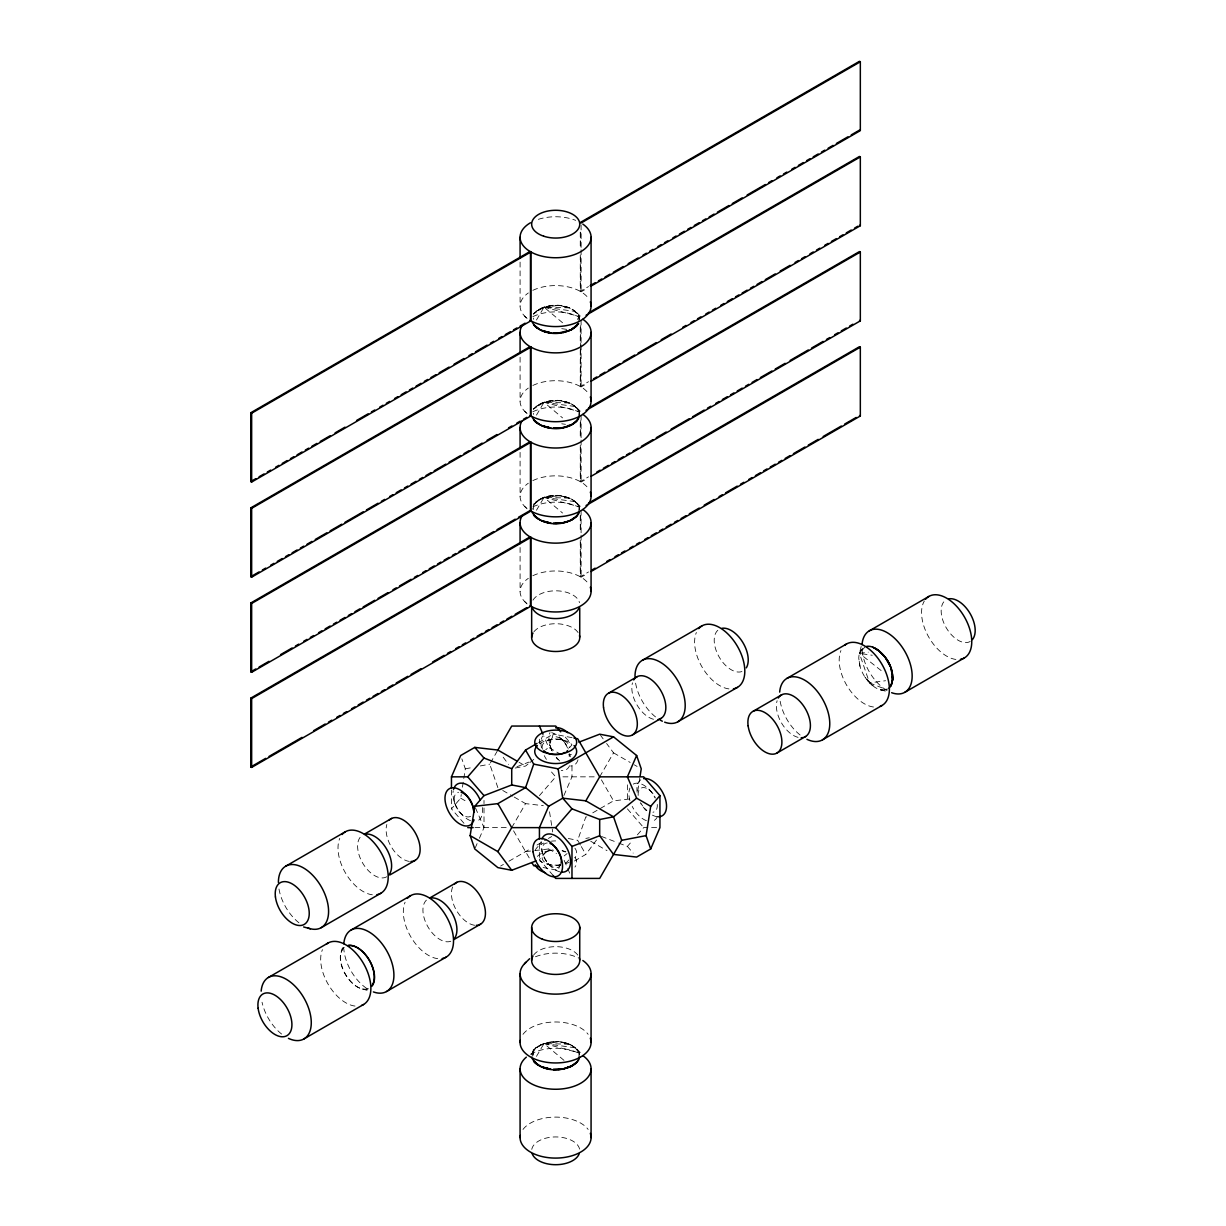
<?xml version="1.0" encoding="UTF-8"?>
<svg xmlns="http://www.w3.org/2000/svg" width="1226" height="1226" viewBox="0 0 1226 1226"><rect width="100%" height="100%" fill="white"/><g stroke="black" fill="none" stroke-linecap="round" stroke-linejoin="round"><path stroke-width="0.75" stroke-dasharray="5 3.75" d="M578.779 321.748L579.239 316.461C570.136 301.765 545.11 301.964 533.632 313.779L533.632 319.296M578.779 416.871L579.239 411.584C570.136 396.902 545.11 397.101 533.632 408.917L533.632 414.434M578.779 512.008L579.239 506.721C570.151 491.258 537.616 490.844 532.237 509.25M578.779 1058.13L579.239 1052.843C569.201 1037.073 542.091 1038.606 530.873 1052.644M463.98 823.29L451.459 808.838L460.7 798.172L461.282 794.509M462.432 787.169L465.313 768.84L461.85 758.848M637.781 790.831L639.803 778.004M341.196 952.571L342.943 945.721M861.173 646.516L859.441 653.381A24.045 13.884 60 0 0 858.782 658.393L859.978 666.316A24.045 13.884 60 0 0 865.066 677.273L874.261 686.897A24.045 13.884 60 0 0 880.467 689.794L887.21 691.617M531.778 1057.118L534.674 1048.95M579.622 1054.253C572.113 1037.809 545.478 1038.637 533.632 1050.176L531.778 1054.253L535.885 1047.816L542.076 1044.245M572.052 737.669L553.278 734.052L548.666 747.385L545.769 749.714M560.435 863.748L558.121 870.414L543.103 867.518M580.404 845.02L577.691 840.316L585.829 816.822L590.442 817.711M531.778 1054.253L532.789 1051.479M475.351 847.626L477.083 843.626M479.397 838.293L484.009 827.627L484.009 806.831M563.899 795.505L571.975 776.84L571.975 764.043M497.863 787.628L489.726 764.15L497.863 750.051M511.717 827.627L525.571 803.628L543.333 805.681M599.683 776.84L613.536 752.841L606.609 743.508M536.467 320.001L544.038 307.159C555.991 303.787 574.488 304.692 579.622 317.871M536.467 415.124L544.038 402.297C555.838 398.971 572.619 399.875 579.239 411.584L579.239 417.269M536.467 510.261L544.038 497.419C555.838 494.109 572.619 495.013 579.239 506.721L579.239 512.407M536.467 1056.383L544.038 1043.541L553.217 1041.87M577.431 319.45L579.239 316.461L572.711 309.488M881.142 670.576L859.441 653.381L862.583 648.217L859.441 653.381L869.525 682.867L874.261 686.897L871.104 684.399M574.427 861.004L585.829 854.415L596.48 840.055M862.583 648.217L859.441 653.381L872.268 655.266M865.066 646.792L859.441 653.381L868.269 652.155M569.661 747.508L571.975 744.841L563.209 734.726M539.425 795.628L555.7 776.84L549.447 769.606M553.202 875.517L539.425 859.61L548.666 848.959L556.481 853.465M618.732 843.09L627.39 846.415L632.401 840.638M637.397 834.845L643.665 827.627L659.94 827.627M542.076 307.864L533.632 313.779L544.038 307.159L553.217 305.489M542.076 402.986L533.632 408.917L544.038 402.297L553.217 400.626M533.632 509.556L533.632 504.039L542.076 498.124M515.181 768.043L525.571 766.051L528.452 763.706M529.908 762.541L534.23 759.047M564.19 855.917L567.071 853.587M533.632 504.039L544.038 497.419L553.217 495.748M580.266 255.023L580.266 291.344L588.526 286.577M580.266 291.344L581.093 291.834L587.698 288.018M580.266 350.146L580.266 386.481L588.526 381.715M580.266 386.481L581.093 386.956L587.698 383.14M580.266 445.283L580.266 481.603L588.526 476.837M580.266 481.603L581.093 482.094L587.698 478.278M580.266 540.421L580.266 576.741L588.526 571.975M580.266 576.741L581.093 577.216L587.698 573.4M538.612 742.527L553.278 734.052M500.637 866.016L503.411 864.422M508.943 861.219L530.46 848.79M536.988 845.036L546.765 839.381M548.39 838.446L551.654 836.561M592.756 812.838L613.536 800.839L630.854 798.831M535.885 311.435L544.038 307.159L558.182 305.489M535.885 406.557L544.038 402.297L558.182 400.626M535.885 501.695L544.038 497.419L558.182 495.748M535.885 1047.816L544.038 1043.541L558.182 1041.87M885.095 690.023L880.467 689.794L887.808 689.043M538.689 309.488L544.038 307.159L569.324 307.864L560.634 305.703L569.324 307.864M538.689 404.611L544.038 402.297L569.324 402.986L560.634 400.841L569.324 402.986M538.689 499.748L544.038 497.419L569.324 498.124L560.634 495.963L569.324 498.124M538.689 1045.87L544.038 1043.541L569.324 1044.245L560.634 1042.1L569.324 1044.245M516.912 766.71L529.034 762.051M547.378 740.335L550.305 739.63M547.378 851.166L550.305 850.446M465.313 768.84L472.822 767.399M480.347 765.943L489.726 764.15M585.829 838.415L589.292 837.756M867.977 681.15L865.066 677.273L869.525 682.867L885.586 680.721M568.512 754.848L571.393 754.511M525.571 851.626L533.264 850.737M534.812 850.553L548.666 848.959M562.933 776.84L596.219 776.84M474.968 827.627L508.254 827.627M880.467 689.794L883.594 690.177M562.565 322.76L544.038 307.159L575.515 311.435L571.117 308.646M544.038 402.297L575.515 406.557L579.239 411.584L544.038 402.297L562.565 417.897M544.038 497.419L575.515 501.695L579.239 506.721L544.038 497.419L562.565 513.02M563.991 1060.352L544.038 1043.541L575.515 1047.816L579.239 1052.843L579.239 1058.528M561.738 328.675L567.362 329.442M561.738 423.798L565.492 424.319M568.297 838.507L577.691 840.316M561.094 739.63L564.021 740.335M547.378 864.115L550.305 864.836M544.038 307.159L579.239 316.461L579.239 322.147M544.038 1043.541L579.239 1052.843M362.222 988.999L367.279 990.363M601.414 836.423L617 842.415M869.525 682.867L886.505 689.656M613.536 752.841L630.164 762.449M634.317 764.84L637.091 766.449M561.171 754.603L548.666 747.385L543.685 735.891M519.058 762.281L525.571 766.051M502.752 790.463L512.529 796.103M514.169 797.038L525.571 803.628M590.717 841.235L607.023 850.645M460.7 798.172L465.39 800.885M571.117 403.768L575.515 406.557L572.711 404.611M571.117 498.905L575.515 501.695L572.711 499.748M571.117 1045.027L575.515 1047.816L572.711 1045.87M524.544 316.032L527.073 318.53M524.544 411.154L527.073 413.652M524.544 506.292L527.073 508.79M524.544 601.414L527.073 603.912M576.726 312.569L581.676 317.503M576.726 407.691L581.676 412.626M576.726 502.829L581.676 507.763M576.726 1048.95L580.434 1052.644M649.167 789.498L651.251 791.69M644.186 808.225L646.271 810.401A20.965 12.107 60 0 1 641.244 803.689M561.217 738.711L563.301 740.902M558.305 759.614L556.221 757.438A13.578 7.831 60 0 0 559.761 760.258M548.221 863.625L550.305 865.817M460.256 812.838L462.34 815.029M627.39 808.838L643.665 827.627M627.39 846.415L633.168 853.081M600.541 735.355L603.146 738.849M503.196 757.224L508.529 764.411M601.414 779.843L613.536 800.839M581.308 846.584L585.829 854.415M513.571 830.83L530.092 859.441M564.159 860.361L567.01 866.92M567.715 868.56L569.845 873.494M475.489 807.934L484.009 827.627M549.984 745.193L550.842 748.09M541.984 851.396L542.827 854.292M454.018 800.609L454.861 803.505M859.978 666.316L858.782 658.393M549.524 811.796L552.696 831.964M627.39 784.839L627.39 800.839M581.093 224.91L581.093 247.851M581.093 249.767L581.093 291.834M581.093 320.032L581.093 342.989M581.093 344.889L581.093 386.956M581.093 415.17L581.093 438.111M581.093 440.027L581.093 482.094M581.093 510.307L581.093 533.249M581.093 535.149L581.093 577.216M580.68 232.312L580.68 247.606M580.68 257.169L580.68 291.589M580.68 325.534L580.68 346.575M580.68 348.475L580.68 386.726M580.68 420.671L580.68 437.881M580.68 447.429L580.68 481.849M580.68 515.794L580.68 533.004M580.68 542.566L580.68 576.986M580.266 232.082L580.266 247.376M580.266 327.204L580.266 342.498M580.266 422.342L580.266 437.636M580.266 515.564L580.266 532.758M539.425 739.232L539.425 742.987M539.425 843.626L539.425 859.61M533.632 1050.176L533.632 1055.678M520.085 262.103L520.085 306.086M520.085 357.241L520.085 401.209M520.085 452.363L520.085 496.346M520.085 547.501L520.085 591.468M484.009 800.425L484.009 803.628M451.459 790.019L451.459 808.838M539.609 743.692A20.965 12.107 0 0 1 571.791 743.692M542.766 749.193A13.578 7.831 0 0 1 542.413 748.427M542.198 747.63A13.578 7.831 0 0 1 555.7 738.987A13.578 7.831 0 0 1 569.201 747.63M530.475 1054.268A35.493 20.49 0 0 1 580.68 1054.268M531.778 1149.375A24.045 13.884 0 0 1 555.7 1136.931A24.045 13.884 0 0 1 579.622 1149.375M522.996 1129.452A35.493 20.49 0 0 1 555.577 1117.101A35.493 20.49 0 0 1 588.158 1129.452M533.632 955.039A24.045 13.884 0 0 1 556.298 946.671A24.045 13.884 0 0 1 578.212 955.667M535.471 956.755A35.493 20.49 0 0 1 578.32 957.904M522.996 1034.33A35.493 20.49 0 0 1 555.577 1021.978A35.493 20.49 0 0 1 588.158 1034.33M298.929 922.78A35.493 20.49 60 0 1 278.808 887.946M386.788 876.728A24.045 13.884 60 0 1 363.08 863.763A24.045 13.884 60 0 1 361.808 835.672M372.336 894.781A35.493 20.49 60 0 1 345.349 872.759A35.493 20.49 60 0 1 339.771 838.369M409.315 861.403A24.045 13.884 60 0 1 391.584 847.304A24.045 13.884 60 0 1 386.834 824.47M281.612 1034.054A35.493 20.49 60 0 1 262.042 1002.24M368.015 988.708A24.045 13.884 60 0 1 345.272 974.226A24.045 13.884 60 0 1 344.092 947.284M355.019 1006.071A35.493 20.49 60 0 1 328.032 984.034A35.493 20.49 60 0 1 322.438 949.644M368.26 988.861A24.045 13.884 60 0 1 345.517 974.363A24.045 13.884 60 0 1 344.337 947.422M366.559 988.34A35.493 20.49 60 0 1 343.816 948.955M450.785 941.246A24.045 13.884 60 0 1 427.751 926.519A24.045 13.884 60 0 1 427.123 899.532M437.667 958.64A35.493 20.49 60 0 1 410.679 936.603A35.493 20.49 60 0 1 405.086 902.213M474.631 925.262A24.045 13.884 60 0 1 456.256 910.06A24.045 13.884 60 0 1 452.777 886.72M970.195 641.474A24.045 13.884 60 0 1 946.778 628.662A24.045 13.884 60 0 1 944.97 600.648M955.897 659.435A35.493 20.49 60 0 1 928.051 635.85A35.493 20.49 60 0 1 924.358 600.97M887.057 690.56A35.493 20.49 60 0 1 862.047 649.749M873.51 707.004A35.493 20.49 60 0 1 846.522 684.966A35.493 20.49 60 0 1 840.944 650.577M798.08 737.362A24.045 13.884 60 0 1 781.284 722.574A24.045 13.884 60 0 1 777.115 700.72M800.103 735.002A35.493 20.49 60 0 1 779.981 700.169M741.929 671.541A24.045 13.884 60 0 1 719.187 657.059A24.045 13.884 60 0 1 718.007 630.118M728.949 688.905A35.493 20.49 60 0 1 701.962 666.867A35.493 20.49 60 0 1 696.368 632.478M653.504 719.264A24.045 13.884 60 0 1 636.8 704.628A24.045 13.884 60 0 1 632.478 682.836M655.527 716.904A35.493 20.49 60 0 1 635.42 682.054M559.838 871.855A20.965 12.107 60 0 1 541.187 841.526M657.504 816.516A20.965 12.107 60 0 1 651.834 821.267M646.409 820.654A20.965 12.107 60 0 1 632.218 806.402M629.934 800.609A20.965 12.107 60 0 1 629.934 788.012M633.244 784.119A20.965 12.107 60 0 1 655.22 798.126M560.68 864.591A13.578 7.831 60 0 1 545.309 859.87A13.578 7.831 60 0 1 547.348 842.967M657.289 804.471A13.578 7.831 60 0 1 652.983 812.256M646.868 810.493A13.578 7.831 60 0 1 640.263 802.632M638.164 795.429A13.578 7.831 60 0 1 644.11 787.598A13.578 7.831 60 0 1 655.174 797.268M657.182 816.7A20.965 12.107 60 0 1 651.726 814.754M637.152 792.333A20.965 12.107 60 0 1 642.393 778.954M568.634 860.024A13.578 7.831 0 0 1 565.293 863.181M561.094 864.836A13.578 7.831 0 0 1 542.766 860.008A13.578 7.831 0 0 1 552.926 849.97M562.29 850.783A13.578 7.831 0 0 1 565.293 852.101M574.933 848.208A20.965 12.107 0 0 1 574.933 857.817M569.125 862.307A20.965 12.107 0 0 1 565.876 863.594M559.991 864.866A20.965 12.107 0 0 1 539.609 860.775M535.18 850.538A20.965 12.107 0 0 1 543.823 843.044M551.409 841.174A20.965 12.107 0 0 1 555.7 840.913M574.933 857.464A20.965 12.107 0 0 1 574.933 867.073M537.371 856.392A20.965 12.107 0 0 1 553.539 850.231M562.06 850.737A20.965 12.107 0 0 1 565.876 851.687M569.538 765.729A20.965 12.107 60 0 1 561.217 770.541M546.413 759.369A20.965 12.107 60 0 1 544.252 755.63M541.509 747.967A20.965 12.107 60 0 1 542.597 736.014M551.685 732.673A20.965 12.107 60 0 1 568.159 749.27M569.998 755.001A20.965 12.107 60 0 1 570.335 756.779M551.731 750.588A13.578 7.831 60 0 1 554.918 736.795A13.578 7.831 60 0 1 568.282 748.994M569.324 753.683A13.578 7.831 60 0 1 569.201 756.641M578.013 759.783A20.965 12.107 60 0 1 570.565 765.989M559.684 760.948A20.965 12.107 60 0 1 556.956 758.128M552.267 751.002A20.965 12.107 60 0 1 549.984 732.596M470.493 820.654A20.965 12.107 60 0 1 453.222 790.739M482.37 807.566A20.965 12.107 60 0 1 477.129 820.945M470.585 816.332A13.578 7.831 60 0 1 456.333 807.26A13.578 7.831 60 0 1 458.539 792.272M532.835 506.905A35.493 20.49 0 0 1 578.32 506.905M532.973 600.158A24.045 13.884 0 0 1 557.937 590.871A24.045 13.884 0 0 1 579.5 602.671M526.337 603.085A35.493 20.49 0 0 1 528.329 578.335M532.835 575.73A35.493 20.49 0 0 1 588.158 583.331M538.352 219.331A35.493 20.49 0 0 1 575.699 220.358M526.337 317.687A35.493 20.49 0 0 1 528.329 292.953M532.835 290.347A35.493 20.49 0 0 1 588.158 297.949M532.835 316.645A35.493 20.49 0 0 1 578.32 316.645M526.337 412.825A35.493 20.49 0 0 1 528.329 388.075M532.835 385.47A35.493 20.49 0 0 1 588.158 393.071M532.835 411.767A35.493 20.49 0 0 1 578.32 411.767M526.337 507.947A35.493 20.49 0 0 1 528.329 483.213M532.835 480.607A35.493 20.49 0 0 1 588.158 488.209M533.938 631.712A24.045 13.884 0 0 1 556.665 623.743A24.045 13.884 0 0 1 578.212 632.739"/><path stroke-width="1.5" d="M875.778 648.585C887.379 656.278 896.482 672.154 890.888 685.962C896.85 671.296 886.337 653.366 872.697 647.129A24.045 13.884 60 0 0 866.475 646.409M535.961 860.943L511.717 870.276L497.863 867.61L474.784 848.959L470.156 835.626L474.784 806.294L484.009 795.628L511.717 784.962L525.571 787.628L548.666 806.294L562.734 798.172L585.829 800.839L613.536 816.822L621.674 840.316L599.683 878.414L555.7 878.414L553.202 875.517M640.079 776.165L641.244 768.84L636.631 755.507L613.536 736.841L599.683 734.19L578.902 742.174M613.536 736.841L558.121 768.84L562.734 798.172L571.975 808.838L599.683 819.489L599.683 835.749L613.536 854.415L636.631 857.081L650.7 848.959L646.087 835.626L650.7 806.294L659.94 795.628L643.665 776.84L599.683 776.84L577.691 738.757L573.937 738.021M892.13 672.246L892.727 679.756L890.888 685.962M579.622 415.859C571.898 432.747 541.524 432.671 532.161 417.269M579.622 1057.118C577.094 1066.068 566.381 1068.857 558.182 1069.501M536.988 743.462L525.571 750.051L533.708 764.135L525.571 787.628L497.863 803.628L474.784 806.294M451.459 788.134L451.459 776.84L460.7 755.507L474.784 747.385L497.863 750.051L517.418 761.346M548.666 806.294L539.425 827.627L539.425 838.814M636.631 755.507L627.39 776.84L636.631 798.172L650.7 806.294M650.7 848.959L659.94 827.627L659.94 795.628M532.161 512.407C541.524 527.578 569.875 527.578 579.239 512.407M497.863 750.051L511.717 726.053L555.7 726.053L560.711 731.83M511.717 870.276L497.863 851.626L511.717 827.627L555.7 827.627L571.975 808.838M585.829 800.839L599.683 776.84M511.717 784.962L511.717 768.717L525.571 750.051M532.161 322.147C541.386 337.288 568.098 336.736 578.611 323.511L571.117 329.963L558.182 333.104M555.7 428.318L560.634 428.027L553.217 428.242C562.244 428.288 573.232 426.909 578.611 418.648M555.7 523.441L560.634 523.15L553.217 523.364C562.244 523.41 573.232 522.031 578.611 513.771M532.161 1058.528C541.386 1073.669 568.098 1073.133 578.611 1059.892M451.459 776.84L467.734 776.84L484.009 758.051L511.717 768.717M888.988 688.215L890.015 687.173M524.544 963.682L529.601 958.747M562.995 332.537L571.117 329.963L573.615 327.817M562.995 522.797L571.117 520.222L573.615 518.077M636.631 798.172L613.536 816.822L599.683 819.489M571.117 329.963L576.726 326.039M562.995 427.659L571.117 425.085L576.726 421.162M571.117 520.222L576.726 516.299M562.995 1068.919L571.117 1066.344L576.726 1062.421M250.824 412.718L530.061 251.499L530.889 251.974L530.889 320.814L251.652 482.033L250.824 481.557L250.824 412.718L251.652 413.193L530.889 251.974M580.266 222.519L859.503 61.3L860.33 61.775L860.33 130.615L591.009 286.102M581.093 222.994L860.33 61.775M250.824 481.557L255.79 478.692M259.084 476.776L264.05 473.926M267.345 472.01L270.655 470.11M275.605 467.244L278.915 465.328M282.225 463.428L287.175 460.562M290.485 458.662L293.78 456.746M297.09 454.846L302.04 451.98M305.351 450.065L308.661 448.164M311.956 446.249L316.921 443.398M320.216 441.483L330.131 435.766M335.096 432.901L345.012 427.169M356.567 420.503L368.137 413.821M371.447 411.905L374.742 410.005M379.708 407.139L383.018 405.239M386.313 403.323L389.623 401.423M394.573 398.557L397.883 396.642M401.193 394.741L406.143 391.876M409.453 389.975L412.748 388.06M416.058 386.159L421.008 383.294M424.319 381.393L427.629 379.478M430.924 377.577L435.889 374.712M439.184 372.796L449.099 367.08M454.064 364.214L463.98 358.498M468.93 355.632L472.24 353.716M475.535 351.816L487.105 345.134M490.415 343.234L493.71 341.318M498.675 338.453L501.97 336.552M505.281 334.637L510.246 331.786M513.541 329.871L516.851 327.97M520.146 326.055L525.111 323.189M590.181 285.627L595.131 282.762M598.441 280.861L601.751 278.946M605.046 277.045L610.012 274.18M613.307 272.264L623.222 266.548M628.187 263.682L638.102 257.966M643.052 255.1L646.363 253.2M649.657 251.284L652.968 249.384M657.918 246.518L661.228 244.602M664.538 242.702L667.833 240.786M672.798 237.936L676.093 236.02M679.403 234.12L684.369 231.254M687.663 229.339L690.974 227.438M694.268 225.523L699.234 222.672M702.544 220.757L705.839 218.856M709.149 216.941L714.099 214.075M717.409 212.175L728.98 205.493M732.274 203.593L742.19 197.861M747.155 194.995L765.33 184.513M768.625 182.597L771.936 180.697M776.886 177.831L780.196 175.916M783.506 174.015L786.801 172.1M791.766 169.249L795.061 167.334M798.371 165.433L803.321 162.568M806.631 160.652L809.942 158.752M813.236 156.836L818.202 153.986M821.497 152.07L824.807 150.17M828.117 148.254L833.067 145.388M836.377 143.488L847.948 136.806M851.242 134.906L859.503 130.125M250.824 507.855L530.061 346.636L530.889 347.111L530.889 415.936L251.652 577.155L250.824 576.68L250.824 507.855L251.652 508.33L530.889 347.111M588.526 312.875L859.503 156.438L860.33 156.913L860.33 225.737L591.009 381.24M586.059 315.266L860.33 156.913M250.824 576.68L259.084 571.914M262.395 569.998L265.69 568.098M270.655 565.232L273.965 563.332M277.26 561.416L282.225 558.55M285.52 556.65L288.83 554.734M292.14 552.834L297.09 549.968M300.401 548.068L303.696 546.152M307.006 544.252L311.956 541.386M315.266 539.471L326.836 532.804M330.131 530.889L341.702 524.207M345.012 522.307L363.187 511.809M366.482 509.909L378.052 503.227M381.363 501.327L384.657 499.411M389.623 496.545L392.918 494.645M396.228 492.729L401.193 489.879M404.488 487.963L407.798 486.063M411.093 484.147L416.058 481.282M419.369 479.381L422.663 477.466M425.974 475.565L430.924 472.7M434.234 470.799L445.804 464.118M449.099 462.202L460.67 455.536M463.98 453.62L468.93 450.754M472.24 448.854L482.155 443.122M487.105 440.272L497.02 434.54M508.591 427.859L511.886 425.958M516.851 423.093L520.146 421.192M523.456 419.277L526.766 417.376M593.491 378.849L596.786 376.934M600.096 375.033L605.046 372.168M608.357 370.267L619.927 363.586M623.222 361.685L634.792 355.004M638.102 353.088L656.278 342.606M661.228 339.74L671.143 334.008M682.713 327.342L686.008 325.426M690.974 322.561L694.268 320.66M697.579 318.745L700.889 316.844M705.839 313.979L709.149 312.078M712.444 310.163L715.754 308.262M720.719 305.397L724.014 303.481M727.325 301.581L732.274 298.715M735.585 296.815L738.895 294.899M742.19 292.999L747.155 290.133M750.45 288.217L753.76 286.317M757.07 284.401L762.02 281.551M765.33 279.635L775.246 273.919M780.196 271.053L790.111 265.322M795.061 262.471L798.371 260.556M801.681 258.655L804.976 256.74M809.942 253.874L813.236 251.974M816.547 250.058L819.857 248.158M824.807 245.292L828.117 243.392M831.412 241.476L836.377 238.61M839.672 236.71L842.982 234.794M846.292 232.894L851.242 230.028M854.553 228.128L857.848 226.212M250.824 602.977L530.061 441.758L530.889 442.234L530.889 511.073L251.652 672.292L250.824 671.817L250.824 602.977L251.652 603.453L530.889 442.234M588.526 408.013L859.503 251.56L860.33 252.035L860.33 320.875L591.009 476.362M586.059 410.388L860.33 252.035M250.824 671.817L255.79 668.952M259.084 667.036L269 661.32M280.57 654.638L292.14 647.956M295.435 646.056L298.746 644.14M303.696 641.29L307.006 639.374M310.316 637.474L313.611 635.558M318.576 632.693L321.871 630.792M325.181 628.877L330.131 626.026M333.441 624.111L336.752 622.21M340.046 620.295L345.012 617.429M348.307 615.529L351.617 613.628M354.927 611.713L359.877 608.847M363.187 606.947L374.742 600.265M378.052 598.365L387.968 592.633M392.918 589.767L396.228 587.867M399.538 585.951L411.093 579.285M414.403 577.369L417.714 575.469M422.663 572.603L425.974 570.688M429.269 568.787L434.234 565.922M437.544 564.021L440.839 562.106M444.149 560.205L449.099 557.34M452.409 555.424L455.72 553.524M459.014 551.608L463.98 548.758M467.275 546.842L478.845 540.16M482.155 538.26L493.71 531.578M497.02 529.678L515.196 519.18M518.506 517.265L530.061 510.598L530.889 511.073M596.786 472.071L600.096 470.171M603.391 468.255L608.357 465.39M611.667 463.489L614.962 461.574M618.272 459.673L623.222 456.808M626.532 454.907L629.842 452.992M633.137 451.091L638.102 448.226M641.397 446.31L652.968 439.644M656.278 437.728L666.193 432.012M671.143 429.146L689.318 418.648M692.629 416.748L704.184 410.066M707.494 408.151L710.804 406.25M715.754 403.385L719.064 401.484M722.359 399.569L727.325 396.703M730.619 394.803L733.93 392.887M737.24 390.987L742.19 388.121M745.5 386.221L748.795 384.305M752.105 382.405L757.07 379.539M760.365 377.623L771.936 370.957M775.246 369.041L785.146 363.325M790.111 360.459L808.286 349.962M811.597 348.061L823.152 341.38M826.462 339.479L829.772 337.564M834.722 334.698L838.032 332.798M841.327 330.882L846.292 328.032M849.587 326.116L852.898 324.216M250.824 698.115L530.061 536.896L530.889 537.371L530.889 606.196L251.652 767.415L250.824 766.94L250.824 698.115L251.652 698.59L530.889 537.371M588.526 503.135L859.503 346.697L860.33 347.173L860.33 415.997L591.009 571.5M586.059 505.526L860.33 347.173M250.824 766.94L265.69 758.358M269 756.442L302.04 737.362M313.611 730.696L325.181 724.014M328.491 722.114L331.786 720.198M336.752 717.333L340.046 715.432M343.357 713.517L346.667 711.616M351.617 708.751L354.927 706.85M358.222 704.935L363.187 702.069M366.482 700.169L369.792 698.253M373.102 696.353L378.052 693.487M381.363 691.587L384.657 689.671M387.968 687.771L392.918 684.905M396.228 682.989L407.798 676.323M411.093 674.407L421.008 668.691M432.579 662.009L444.149 655.328M447.444 653.427L450.754 651.512M455.72 648.646L459.014 646.746M462.325 644.83L465.619 642.93M470.585 640.064L473.895 638.164M477.19 636.248L482.155 633.382M485.45 631.482L488.76 629.566M492.07 627.666L497.02 624.8M500.331 622.9L503.625 620.984M506.936 619.084L511.886 616.218M515.196 614.303L526.766 607.636M591.836 570.059L595.131 568.159M606.701 561.477L610.012 559.577M614.962 556.711L618.272 554.796M621.567 552.895L624.877 550.98M629.842 548.129L633.137 546.214M636.447 544.313L639.742 542.398M644.707 539.532L648.018 537.632M651.312 535.716L656.278 532.866M659.573 530.95L662.883 529.05M666.193 527.134L671.143 524.268M674.453 522.368L677.748 520.452M681.058 518.552L686.008 515.686M689.318 513.786L699.234 508.054M704.184 505.189L714.099 499.472M719.064 496.607L722.359 494.706M725.669 492.791L737.24 486.109M740.535 484.209L743.845 482.293M748.795 479.443L752.105 477.527M755.415 475.627L760.365 472.761M763.675 470.845L766.97 468.945M770.28 467.029L775.246 464.179M778.541 462.263L781.851 460.363M785.146 458.447L790.111 455.582M793.421 453.681L804.976 447M808.286 445.099L818.202 439.368M823.152 436.517L841.327 426.02M844.637 424.104L856.208 417.438M285.75 866.184L345.349 831.764M642.347 660.293L701.962 625.873M364.658 834.002L391.584 818.447M608.786 693.058L637.29 676.583M389.96 874.904L415.308 860.269M632.493 734.88L661.013 718.405M321.243 927.668L380.842 893.248M677.84 721.777L737.454 687.357M268.417 977.459L328.032 943.039M351.065 930.044L410.679 895.624M786.923 678.392L846.522 643.987M869.311 630.838L928.91 596.418M429.974 897.861L456.9 882.306M753.346 711.157L781.866 694.698M453.697 939.683L480.623 924.128M777.069 752.979L805.589 736.519M303.925 1038.943L363.524 1004.523M386.558 991.512L446.172 957.108M822.416 739.876L882.03 705.471M904.803 692.322L964.402 657.902M571.975 878.414L571.975 846.415L599.683 835.749M621.674 840.316L646.087 835.626M567.531 425.713L571.117 425.085M567.531 1066.972L571.117 1066.344M467.734 827.627L473.159 827.627M533.708 764.135L558.121 768.84M539.348 866.797L533.708 865.709L531.9 862.583M534.674 326.039L537.233 328.2L533.632 324.813L540.298 329.963L550.765 332.89L544.038 331.434L548.405 332.537M534.674 421.162L537.233 423.322L533.632 419.951L540.298 425.085L550.765 428.027L544.038 426.571L548.405 427.659M534.674 516.299L537.233 518.46L533.632 515.073L540.298 520.222L550.765 523.15L544.038 521.694L548.405 522.797M534.674 1062.421L537.233 1064.582L533.632 1061.195L540.298 1066.344L550.765 1069.271L544.038 1067.831L548.405 1068.919M542.076 330.744L550.765 332.89M542.076 425.866L550.765 428.027M542.076 521.004L550.765 523.15M542.076 1067.126L550.765 1069.271M303.65 926.963L310.393 928.772M859.503 225.262L860.33 225.737M859.503 320.4L860.33 320.875M859.503 415.522L860.33 415.997M530.061 320.338L530.889 320.814M530.061 415.461L530.889 415.936M872.697 647.129L878.873 650.7L885.095 657.151L890.015 665.687L887.808 661.274M530.061 605.721L530.889 606.196M470.156 835.626L497.863 851.626M874.261 647.772L878.873 650.7M533.632 324.813L538.689 329.12M533.632 419.951L538.689 424.242M533.632 515.073L538.689 519.38M533.632 1061.195L538.689 1065.501M555.7 827.627L571.975 846.415M474.784 747.385L484.009 758.051M467.734 776.84L484.009 795.628M497.863 803.628L511.717 827.627M886.505 659.159L890.015 665.687M539.425 726.053L542.98 734.251M890.888 667.925L891.409 671.296M892.191 676.384L892.727 679.756M591.07 237.246L591.07 306.086M591.07 332.384L591.07 401.209M591.07 427.506L591.07 496.346M591.07 522.644L591.07 591.468M591.07 973.628L591.07 1042.468M591.07 1068.765L591.07 1137.59M579.729 607.789L579.729 637.06M579.729 927.071L579.729 960.004M531.655 608.157L531.655 637.428M531.655 927.438L531.655 960.372M530.475 251.744L530.475 320.568A35.493 20.49 0 0 0 572.465 324.108A35.493 20.49 0 0 0 590.319 301.887M530.475 346.866L530.475 415.706A35.493 20.49 0 0 0 572.465 419.231A35.493 20.49 0 0 0 590.319 397.009M530.475 442.004L530.475 510.828A35.493 20.49 0 0 0 572.465 514.368A35.493 20.49 0 0 0 590.319 492.147M530.475 537.126L530.475 605.966A35.493 20.49 0 0 0 572.465 609.491A35.493 20.49 0 0 0 590.319 587.269M520.085 237.246L520.085 258.288M520.085 332.384L520.085 353.41M520.085 427.506L520.085 448.547M520.085 522.644L520.085 543.67M520.085 973.628L520.085 1042.468M520.085 1068.765L520.085 1137.59M251.652 413.193L251.652 482.033M251.652 508.33L251.652 577.155M251.652 603.453L251.652 672.292M251.652 698.59L251.652 767.415M574.029 745.577A20.965 12.107 0 0 1 555.7 763.553A20.965 12.107 0 0 1 537.371 745.577M567.577 750.619A13.578 7.831 0 0 1 566.887 751.262M565.293 752.366A13.578 7.831 0 0 1 546.106 752.366M545.279 751.845A13.578 7.831 0 0 1 543.823 750.619M582.84 1055.632A35.493 20.49 0 0 1 580.71 1083.248A35.493 20.49 0 0 1 532.896 1084.52A35.493 20.49 0 0 1 526.337 1057.149M579.239 1153.666A24.045 13.884 0 0 1 555.7 1164.7A24.045 13.884 0 0 1 532.161 1153.666M590.319 1133.391A35.493 20.49 0 0 1 557.401 1158.064A35.493 20.49 0 0 1 520.268 1135.475M579.239 957.705A24.045 13.884 0 0 1 554.183 974.409A24.045 13.884 0 0 1 532.973 956.019M582.84 960.51A35.493 20.49 0 0 1 580.71 988.11A35.493 20.49 0 0 1 532.896 989.397A35.493 20.49 0 0 1 526.337 962.027M590.319 1038.269A35.493 20.49 0 0 1 557.401 1062.927A35.493 20.49 0 0 1 520.268 1040.353M278.394 882.429A35.493 20.49 60 0 1 301.964 867.104A35.493 20.49 60 0 1 328.399 907.776A35.493 20.49 60 0 1 308.063 928.051M364.474 834.385A24.045 13.884 60 0 1 386.267 848.438A24.045 13.884 60 0 1 388.841 874.966M342.085 834.523A35.493 20.49 60 0 1 380.842 852.254A35.493 20.49 60 0 1 376.842 894.689M389.209 820.209A24.045 13.884 60 0 1 415.92 834.002A24.045 13.884 60 0 1 410.971 861.495M261.169 991.16A35.493 20.49 60 0 1 286.93 979.666A35.493 20.49 60 0 1 311.266 1021.81A35.493 20.49 60 0 1 288.432 1038.361M347.985 945.476A24.045 13.884 60 0 1 368.689 959.284A24.045 13.884 60 0 1 372.397 985.014M326.3 944.265A35.493 20.49 60 0 1 363.524 963.529A35.493 20.49 60 0 1 361.609 1005.412M348.23 945.614A24.045 13.884 60 0 1 369.562 960.479A24.045 13.884 60 0 1 371.784 986.378M343.816 943.744A35.493 20.49 60 0 1 368.781 931.775A35.493 20.49 60 0 1 393.807 972.54A35.493 20.49 60 0 1 373.378 991.911M430.617 898.045A24.045 13.884 60 0 1 451.95 912.91A24.045 13.884 60 0 1 454.156 938.825M407.415 898.367A35.493 20.49 60 0 1 446.172 916.113A35.493 20.49 60 0 1 442.157 958.548M477.849 925.186A24.045 13.884 60 0 1 476.286 925.339M454.524 884.069A24.045 13.884 60 0 1 479.979 895.624A24.045 13.884 60 0 1 479.289 924.772M948.863 598.84A24.045 13.884 60 0 1 970.195 613.705A24.045 13.884 60 0 1 972.402 639.62M925.645 599.162A35.493 20.49 60 0 1 964.402 616.908A35.493 20.49 60 0 1 960.402 659.343M862.047 644.539A35.493 20.49 60 0 1 887.026 632.57A35.493 20.49 60 0 1 912.052 673.335A35.493 20.49 60 0 1 891.624 692.705M844.791 645.198A35.493 20.49 60 0 1 882.03 664.477A35.493 20.49 60 0 1 880.099 706.36M802.8 737.577A24.045 13.884 60 0 1 801.206 737.73M778.295 698.038A24.045 13.884 60 0 1 804.133 706.743A24.045 13.884 60 0 1 804.118 737.209M779.675 692.108A35.493 20.49 60 0 1 805.421 680.599A35.493 20.49 60 0 1 829.757 722.758A35.493 20.49 60 0 1 806.923 739.309M721.915 628.31A24.045 13.884 60 0 1 742.619 642.117A24.045 13.884 60 0 1 746.327 667.848M698.697 628.631A35.493 20.49 60 0 1 737.454 646.378A35.493 20.49 60 0 1 733.439 688.813M633.719 679.94A24.045 13.884 60 0 1 660.232 689.686A24.045 13.884 60 0 1 658.132 719.493M634.991 676.537A35.493 20.49 60 0 1 658.561 661.228A35.493 20.49 60 0 1 685.012 701.885A35.493 20.49 60 0 1 664.661 722.175M662.346 721.21A35.493 20.49 60 0 1 660.094 720.014M541.984 838.799A20.965 12.107 60 0 1 566.228 846.997A20.965 12.107 60 0 1 561.217 872.115M549.999 843.457A13.578 7.831 60 0 1 551.746 844.27M552.62 844.821A13.578 7.831 60 0 1 561.186 862.828M643.619 778.633A20.965 12.107 60 0 1 664.523 796.41A20.965 12.107 60 0 1 658.531 816.777M545.524 872.851A20.965 12.107 0 0 1 535.18 864.744M555.654 727.846A20.965 12.107 60 0 1 567.837 732.75M453.543 789.329A20.965 12.107 60 0 1 465.574 784.058A20.965 12.107 60 0 1 480.194 800.057M461.145 792.394A13.578 7.831 60 0 1 462.049 792.67M462.922 793.038A13.578 7.831 60 0 1 473.389 810.125M472.945 822.355A20.965 12.107 60 0 1 449.36 813.022A20.965 12.107 60 0 1 452.854 787.766A20.965 12.107 60 0 1 474.355 812.194M474.033 819.826A20.965 12.107 60 0 1 473.558 821.144M582.84 509.51A35.493 20.49 0 0 1 562.412 542.75A35.493 20.49 0 0 1 521.755 516.422M578.81 608.525A24.045 13.884 0 0 1 554.734 618.563A24.045 13.884 0 0 1 532.13 607.437M582.84 224.113A35.493 20.49 0 0 1 579.132 252.587A35.493 20.49 0 0 1 529.739 251.299A35.493 20.49 0 0 1 530.475 222.764M582.84 319.25A35.493 20.49 0 0 1 562.412 352.49A35.493 20.49 0 0 1 521.755 326.162M582.84 414.373A35.493 20.49 0 0 1 562.412 447.628A35.493 20.49 0 0 1 521.755 421.3M579.5 635.589A24.045 13.884 0 0 1 553.462 651.435A24.045 13.884 0 0 1 532.973 633.076M560.634 332.89L553.217 333.104L560.634 332.89M560.634 1069.271L553.217 1069.501L560.634 1069.271M543.409 751.998A20.965 12.107 0 0 0 576.542 743.446A20.965 12.107 0 0 0 547.148 731.156A20.965 12.107 0 0 0 543.409 751.998M542.321 939.162A24.045 13.884 0 0 0 579.699 928.557A24.045 13.884 0 0 0 545.095 915.163A24.045 13.884 0 0 0 542.321 939.162M275.436 896.972A24.045 13.884 60 0 0 302.945 925.002A24.045 13.884 60 0 0 298.301 888.727A24.045 13.884 60 0 0 275.436 896.972M258.119 1008.247A24.045 13.884 60 0 0 285.627 1036.276A24.045 13.884 60 0 0 280.984 1000.002A24.045 13.884 60 0 0 258.119 1008.247M748.121 725.853A24.045 13.884 60 0 0 775.736 753.622A24.045 13.884 60 0 0 770.802 717.241A24.045 13.884 60 0 0 748.121 725.853M603.56 707.754A24.045 13.884 60 0 0 631.175 735.523A24.045 13.884 60 0 0 626.225 699.142A24.045 13.884 60 0 0 603.56 707.754M533.111 851.917A20.965 12.107 60 0 0 557.094 876.345A20.965 12.107 60 0 0 553.033 844.745A20.965 12.107 60 0 0 533.111 851.917M543.67 236.189A24.045 13.884 0 0 0 579.745 224.174A24.045 13.884 0 0 0 543.67 212.144A24.045 13.884 0 0 0 543.67 236.189"/></g></svg>
